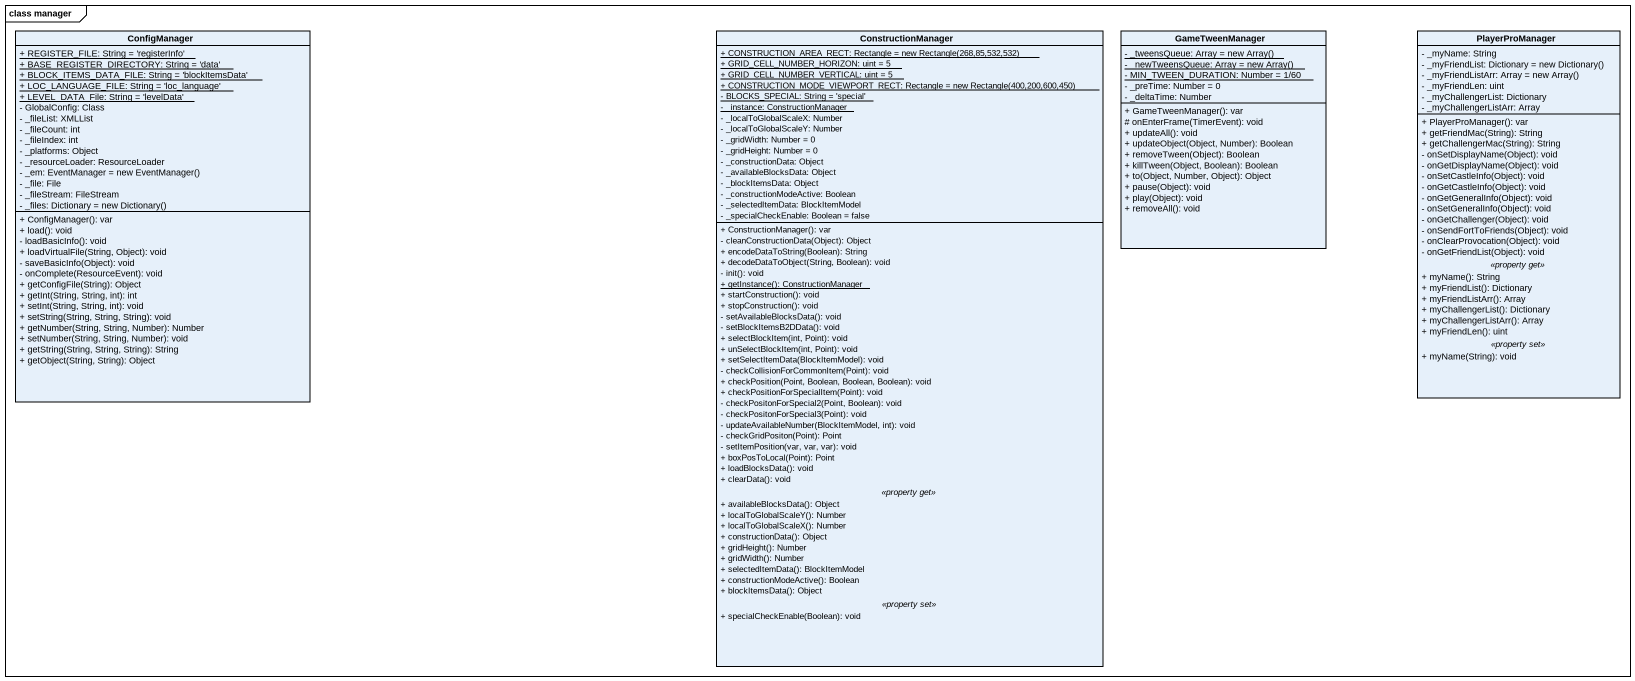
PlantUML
@startuml
mainframe class manager
hide circle
hide empty members
skinparam classAttributeIconSize 0
class ConfigManager {
  {static} + REGISTER_FILE: String = 'registerInfo'
  {static} + BASE_REGISTER_DIRECTORY: String = 'data'
  {static} + BLOCK_ITEMS_DATA_FILE: String = 'blockItemsData'
  {static} + LOC_LANGUAGE_FILE: String = 'loc_language'
  {static} + LEVEL_DATA_File: String = 'levelData'
  - GlobalConfig: Class
  - _fileList: XMLList
  - _fileCount: int
  - _fileIndex: int
  - _platforms: Object
  - _resourceLoader: ResourceLoader
  {field} - _em: EventManager = new EventManager()
  - _file: File
  - _fileStream: FileStream
  {field} - _files: Dictionary = new Dictionary()
  + ConfigManager(): var
  + load(): void
  - loadBasicInfo(): void
  + loadVirtualFile(String, Object): void
  - saveBasicInfo(Object): void
  - onComplete(ResourceEvent): void
  + getConfigFile(String): Object
  + getInt(String, String, int): int
  + setInt(String, String, int): void
  + setString(String, String, String): void
  + getNumber(String, String, Number): Number
  + setNumber(String, String, Number): void
  + getString(String, String, String): String
  + getObject(String, String): Object
}
class ConstructionManager {
  {static} {field} + CONSTRUCTION_AREA_RECT: Rectangle = new Rectangle(268,85,532,532)
  {static} + GRID_CELL_NUMBER_HORIZON: uint = 5
  {static} + GRID_CELL_NUMBER_VERTICAL: uint = 5
  {static} {field} + CONSTRUCTION_MODE_VIEWPORT_RECT: Rectangle = new Rectangle(400,200,600,450)
  {static} - BLOCKS_SPECIAL: String = 'special'
  {static} - _instance: ConstructionManager
  - _localToGlobalScaleX: Number
  - _localToGlobalScaleY: Number
  - _gridWidth: Number = 0
  - _gridHeight: Number = 0
  - _constructionData: Object
  - _availableBlocksData: Object
  - _blockItemsData: Object
  - _constructionModeActive: Boolean
  - _selectedItemData: BlockItemModel
  - _specialCheckEnable: Boolean = false
  --
  + ConstructionManager(): var
  - cleanConstructionData(Object): Object
  + encodeDataToString(Boolean): String
  + decodeDataToObject(String, Boolean): void
  - init(): void
  {static} + getInstance(): ConstructionManager
  + startConstruction(): void
  + stopConstruction(): void
  - setAvailableBlocksData(): void
  - setBlockItemsB2DData(): void
  + selectBlockItem(int, Point): void
  + unSelectBlockItem(int, Point): void
  + setSelectItemData(BlockItemModel): void
  - checkCollisionForCommonItem(Point): void
  + checkPosition(Point, Boolean, Boolean, Boolean): void
  + checkPositionForSpecialItem(Point): void
  - checkPositonForSpecial2(Point, Boolean): void
  - checkPositonForSpecial3(Point): void
  - updateAvailableNumber(BlockItemModel, int): void
  - checkGridPositon(Point): Point
  - setItemPosition(var, var, var): void
  + boxPosToLocal(Point): Point
  + loadBlocksData(): void
  + clearData(): void
  .. <<property get>> ..
  + availableBlocksData(): Object
  + localToGlobalScaleY(): Number
  + localToGlobalScaleX(): Number
  + constructionData(): Object
  + gridHeight(): Number
  + gridWidth(): Number
  + selectedItemData(): BlockItemModel
  + constructionModeActive(): Boolean
  + blockItemsData(): Object
  .. <<property set>> ..
  + specialCheckEnable(Boolean): void
}
class GameTweenManager {
  {static} {field} - _tweensQueue: Array = new Array()
  {static} {field} - _newTweensQueue: Array = new Array()
  {static} - MIN_TWEEN_DURATION: Number = 1/60
  - _preTime: Number = 0
  - _deltaTime: Number
  + GameTweenManager(): var
  # onEnterFrame(TimerEvent): void
  + updateAll(): void
  + updateObject(Object, Number): Boolean
  + removeTween(Object): Boolean
  + killTween(Object, Boolean): Boolean
  + to(Object, Number, Object): Object
  + pause(Object): void
  + play(Object): void
  + removeAll(): void
}
class PlayerProManager {
  - _myName: String
  {field} - _myFriendList: Dictionary = new Dictionary()
  {field} - _myFriendListArr: Array = new Array()
  - _myFriendLen: uint
  - _myChallengerList: Dictionary
  - _myChallengerListArr: Array
  --
  + PlayerProManager(): var
  + getFriendMac(String): String
  + getChallengerMac(String): String
  - onSetDisplayName(Object): void
  - onGetDisplayName(Object): void
  - onSetCastleInfo(Object): void
  - onGetCastleInfo(Object): void
  - onGetGeneralInfo(Object): void
  - onSetGeneralInfo(Object): void
  - onGetChallenger(Object): void
  - onSendFortToFriends(Object): void
  - onClearProvocation(Object): void
  - onGetFriendList(Object): void
  .. <<property get>> ..
  + myName(): String
  + myFriendList(): Dictionary
  + myFriendListArr(): Array
  + myChallengerList(): Dictionary
  + myChallengerListArr(): Array
  + myFriendLen(): uint
  .. <<property set>> ..
  + myName(String): void
}
@enduml
